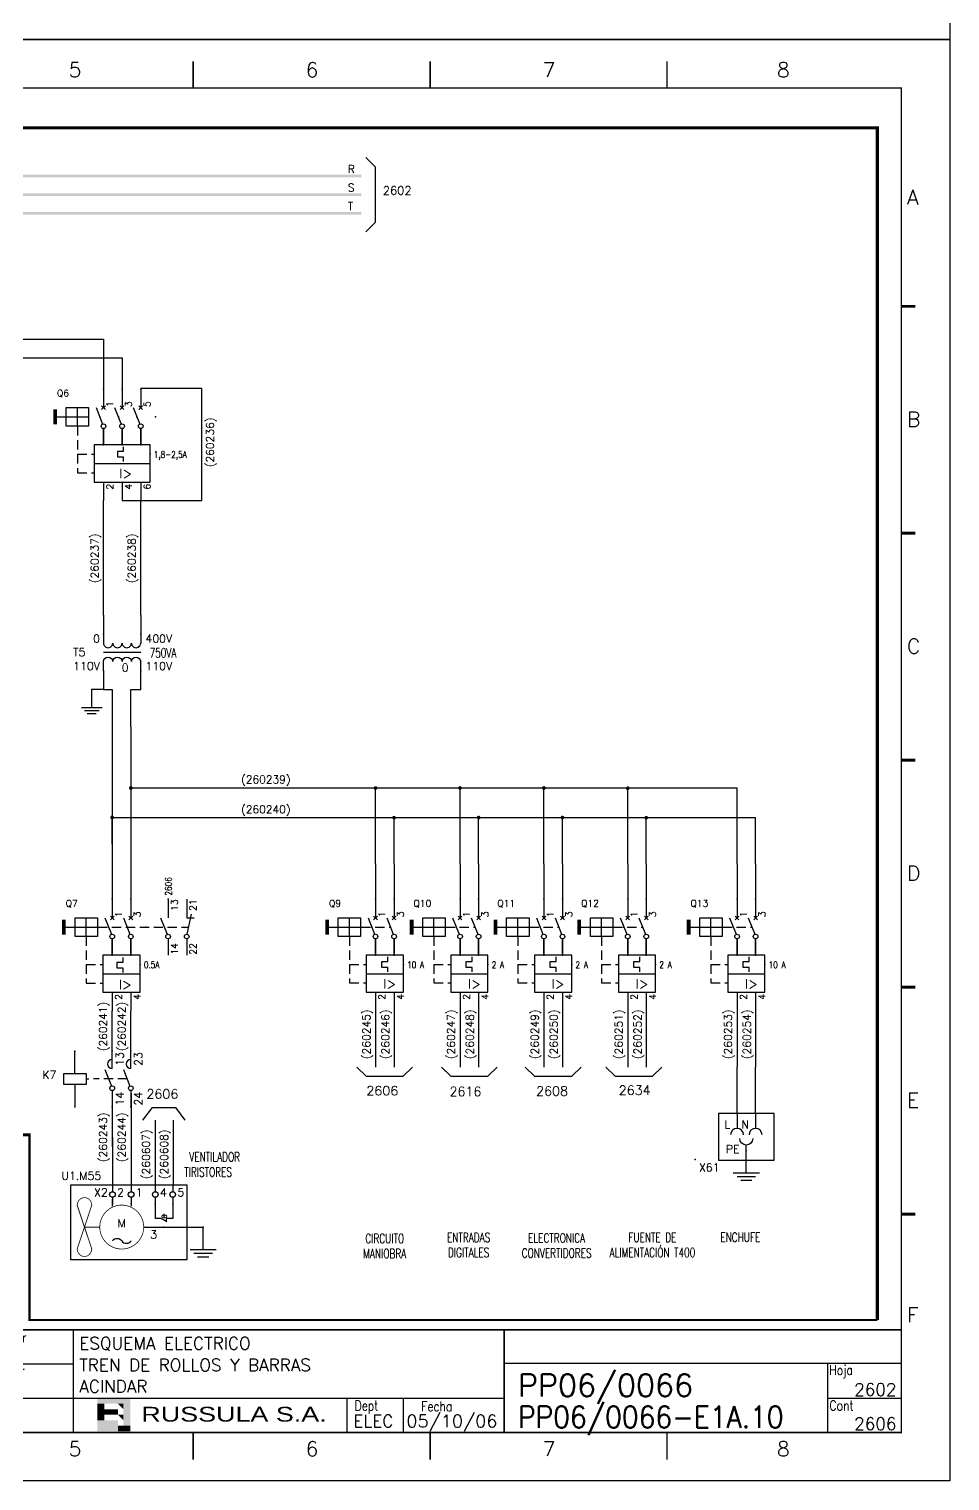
# Model space of a CAD drawing. Extents: x -25 to 1044, y -25744 to 292.
# Drawn here: x 226.6 to 416.3, y -302.2 to -3.1 of the extents above; entities that cross this region are included whole.
import ezdxf
from ezdxf.enums import TextEntityAlignment as Align

# ---------------------------------------------------------------- set-up
doc = ezdxf.new("R2010")
doc.units = 0
doc.header["$LTSCALE"] = 10
doc.header["$MEASUREMENT"] = 0
doc.linetypes.add('DASHDOT', pattern=[1, 0.5, -0.25, 0, -0.25])
doc.linetypes.add('HIDDEN', pattern=[0.375, 0.25, -0.125])
doc.layers.get('0').update_dxf_attribs({"linetype": 'CONTINUOUS'})
for name, color, linetype in [('$MKLNK', 7, 'HIDDEN'), ('1', 7, 'CONTINUOUS'), ('10', 5, 'CONTINUOUS'), ('102', 7, 'CONTINUOUS'), ('2', 7, 'CONTINUOUS'), ('25', 3, 'CONTINUOUS'), ('35', 2, 'CONTINUOUS'), ('4', 7, 'HIDDEN'), ('8', 1, 'CONTINUOUS'), ('9', 6, 'CONTINUOUS'), ('DIBUJO', 7, 'CONTINUOUS'), ('NODE', 7, 'CONTINUOUS')]:
    doc.layers.add(name, color=color, linetype=linetype)
doc.styles.add('ABBSTYLE', font='ROMANS.SHX', dxfattribs={"width": 0.8})
doc.styles.add('HELVETICA', font='HELV.SHX')
doc.styles.add('LABEL', font='SIMPLEX', dxfattribs={"width": 0.8, "height": 4})
doc.styles.add('ROMANS', font='romans')
doc.styles.get("Standard").update_dxf_attribs({"font": 'simplex'})

# ---------------------------------------------------------------- blocks, each defined once
blk = doc.blocks.new('NOD', base_point=(237.5, 170))
at = {"layer": 'NODE'}
blk.add_point((237.5, 170), dxfattribs=at)
blk = doc.blocks.new('CC')
at = {"layer": '$MKLNK'}
blk.add_line((142.44, 173.8), (133.44, 173.8), dxfattribs=at)
for p, q in [((138.44, 176.55), (138.44, 181.3)), ((143.44, 176.55), (143.44, 181.3)), ((138.44, 170.67), (138.44, 166.3)), ((143.44, 170.67), (143.44, 166.3))]:
    blk.add_line(p, q)
at = {"layer": '102'}
for p, q in [((136.44, 176.3), (138.21, 171.88)), ((141.44, 176.3), (143.21, 171.88))]:
    blk.add_line(p, q, dxfattribs=at)
for centre in [(138.44, 171.3), (143.44, 171.3)]:
    blk.add_circle(centre, 0.625, dxfattribs=at)
for centre in [(138.44, 177.8), (143.44, 177.8)]:
    blk.add_arc(centre, 1.25, 90, 270, dxfattribs=at)
at = {"layer": '2'}
for p in [(138.44, 181.3), (143.44, 181.3), (138.44, 166.3), (143.44, 166.3)]:
    blk.add_blockref('NOD', p, dxfattribs=at)
at = {"layer": '8', "flags": 8}
for tag, p in [('1A', (141.52, 177.3)), ('3A', (146.52, 177.3))]:
    blk.add_attdef(tag, p, '', height=2.15, rotation=90, dxfattribs=at)
for tag, p in [('2A', (141.52, 170.3)), ('4A', (146.52, 170.3))]:
    blk.add_attdef(tag, text='', height=2.15, rotation=90, dxfattribs=at).set_placement(p, align=Align.RIGHT)
at = {"layer": '9'}
blk.add_attdef('ID', text='', height=2.15, rotation=90, dxfattribs=at).set_placement((131.19, 173.8), align=Align.CENTER)
blk = doc.blocks.new('$$PLU21C')
for p, q in [((0, 2.5), (0, 0.75)), ((0, -0.75), (0, -2.5))]:
    blk.add_line(p, q)
at = {"layer": '2'}
blk.add_circle((0, 0), 0.75, dxfattribs=at)
for p in [(0, 2.5), (0, -2.5)]:
    blk.add_blockref('NOD', p, dxfattribs=at)
at = {"layer": '8'}
blk.add_attdef('*A', (1.25, -0.5), '', height=2.15, dxfattribs=at)
at = {"layer": '9'}
blk.add_attdef('ID', text='', height=2.15, dxfattribs=at).set_placement((-1.25, -0.5), align=Align.RIGHT)
blk = doc.blocks.new('KK')
for p, q in [((170.54, 197.03), (170.54, 201.39)), ((175.54, 197.03), (175.54, 201.39)), ((180.54, 197.03), (180.54, 201.41)), ((170.54, 187.03), (170.54, 182.03)), ((175.54, 187.03), (175.54, 182.03)), ((180.54, 187.03), (180.54, 182.03))]:
    blk.add_line(p, q)
for p in [(168.04, 194.53), (183.04, 194.53)]:
    blk.add_point(p)
at = {"layer": '102'}
for p, q in [((170.54, 212.03), (170.54, 207.03)), ((175.54, 212.03), (175.54, 207.03)), ((180.54, 212.03), (180.54, 207.03)), ((168.54, 207.03), (170.31, 202.61)), ((173.54, 207.03), (175.31, 202.61)), ((178.54, 207.03), (180.31, 202.61)), ((170.54, 201.4), (170.54, 197.03)), ((175.54, 201.4), (175.54, 197.03)), ((180.54, 201.4), (180.54, 197.03)), ((183.04, 197.03), (168.04, 197.03)), ((168.04, 197.03), (168.04, 192.03)), ((174.36, 195.31), (175.96, 195.31)), ((174.36, 193.71), (174.36, 195.31)), ((175.96, 195.31), (175.96, 196.53)), ((183.04, 192.03), (183.04, 197.03)), ((168.04, 192.03), (183.04, 192.03)), ((168.04, 192.03), (168.04, 187.03)), ((175.96, 193.71), (174.36, 193.71)), ((175.96, 192.53), (175.96, 193.71)), ((183.04, 187.03), (183.04, 192.03)), ((168.04, 187.03), (183.04, 187.03))]:
    blk.add_line(p, q, dxfattribs=at)
for centre in [(170.54, 202.03), (175.54, 202.03), (180.54, 202.03)]:
    blk.add_circle(centre, 0.625, dxfattribs=at)
for p in [(169.54, 204.53), (174.54, 204.53), (179.54, 204.53), (184.54, 204.53)]:
    blk.add_point(p, dxfattribs=at)
at = {"layer": '2', "linetype": 'HIDDEN'}
for p, q in [((163.54, 202.03), (163.54, 189.53)), ((163.54, 194.53), (168.04, 194.53)), ((163.54, 189.53), (168.04, 189.53))]:
    blk.add_line(p, q, dxfattribs=at)
at = {"layer": '2'}
blk.add_trace([(158.04, 206.53), (157.04, 206.53), (158.04, 202.53), (157.04, 202.53)], dxfattribs=at)
at = {"layer": 'DIBUJO'}
for p, q in [((160.54, 202.03), (160.54, 207.03)), ((160.54, 207.03), (166.54, 207.03)), ((163.54, 202.03), (163.54, 207.03)), ((166.54, 207.03), (166.54, 202.03)), ((171.04, 207.53), (170.04, 206.53)), ((170.04, 207.53), (171.04, 206.53)), ((175.04, 207.53), (176.04, 206.53)), ((176.04, 207.53), (175.04, 206.53)), ((180.04, 207.53), (181.04, 206.53)), ((181.04, 207.53), (180.04, 206.53)), ((158.04, 204.53), (166.54, 204.53)), ((166.54, 202.03), (160.54, 202.03))]:
    blk.add_line(p, q, dxfattribs=at)
at = {"layer": '2'}
for p in [(170.54, 212.03), (175.54, 212.03), (180.54, 212.03), (170.54, 197.03), (175.54, 197.03), (180.54, 197.03)]:
    blk.add_blockref('NOD', p, dxfattribs=at)
at = {"layer": '102'}
blk.add_text('I>', height=2.52, dxfattribs=at).set_placement((176.51, 188.04), align=Align.CENTER)
at = {"layer": 'DIBUJO', "color": 1, "style": 'ROMANS'}
for s, p in [('1', (173.15, 207.2)), ('3', (178.15, 207.2)), ('5', (183.15, 207.2)), ('2', (173.15, 185.01)), ('4', (178.15, 185.01)), ('6', (183.15, 185.01))]:
    blk.add_text(s, height=1.8, rotation=90, dxfattribs=at).set_placement(p)
at = {"layer": 'DIBUJO', "color": 6, "style": 'ROMANS'}
blk.add_attdef('REFERENCIA', (158.04, 210.03), '', height=1.8, dxfattribs=at)
at = {"layer": 'DIBUJO', "color": 6, "style": 'ROMANS', "width": 0.8}
blk.add_attdef('REGULACION', (184.04, 193.53), '', height=1.8, dxfattribs=at)
blk = doc.blocks.new('$071501S')
at = {"layer": '2'}
for p, q in [((0, -6), (0, 0)), ((-3, -6), (3, -6)), ((-3, -9), (-3, -6)), ((3, -6), (3, -9)), ((3, -9), (-3, -9)), ((0, -9), (0, -15))]:
    blk.add_line(p, q, dxfattribs=at)
at = {"layer": '2', "rotation": 90}
for p in [(0, 0), (0, -15)]:
    blk.add_blockref('NOD', p, dxfattribs=at)
at = {"layer": '8'}
for tag, p in [('1A', (1, -3.325)), ('2A', (1, -13.325))]:
    blk.add_attdef(tag, p, '', height=2.15, dxfattribs=at)
at = {"layer": '9'}
blk.add_attdef('ID', text='', height=2.15, dxfattribs=at).set_placement((-5, -7.5), align=Align.RIGHT)
blk = doc.blocks.new('T1')
for p, q in [((156.28, 167.9), (156.28, 172.26)), ((161.28, 167.9), (161.28, 172.26)), ((156.28, 157.9), (156.28, 152.9)), ((161.28, 157.9), (161.28, 152.9))]:
    blk.add_line(p, q)
for p in [(153.78, 165.4), (163.78, 165.4)]:
    blk.add_point(p)
at = {"layer": '102'}
for p, q in [((156.28, 182.9), (156.28, 177.9)), ((161.28, 182.9), (161.28, 177.9)), ((154.28, 177.9), (156.04, 173.48)), ((159.28, 177.9), (161.04, 173.48)), ((156.28, 172.28), (156.28, 167.9)), ((161.28, 172.28), (161.28, 167.9)), ((163.78, 167.9), (153.78, 167.9)), ((153.78, 167.9), (153.78, 162.9)), ((163.78, 162.9), (163.78, 167.9)), ((157.96, 166.18), (159.56, 166.18)), ((157.96, 164.58), (157.96, 166.18)), ((159.56, 164.58), (157.96, 164.58)), ((159.56, 166.18), (159.56, 167.4)), ((159.56, 163.4), (159.56, 164.58)), ((153.78, 162.9), (163.78, 162.9)), ((153.78, 162.9), (153.78, 157.9)), ((163.78, 157.9), (163.78, 162.9)), ((153.78, 157.9), (163.78, 157.9))]:
    blk.add_line(p, q, dxfattribs=at)
for centre in [(156.28, 172.9), (161.28, 172.9)]:
    blk.add_circle(centre, 0.625, dxfattribs=at)
for p in [(155.28, 175.4), (160.28, 175.4)]:
    blk.add_point(p, dxfattribs=at)
at = {"layer": '2', "linetype": 'HIDDEN'}
for p, q in [((149.28, 172.9), (149.28, 160.4)), ((152.41, 175.4), (160.28, 175.4)), ((149.28, 165.4), (153.78, 165.4)), ((149.28, 160.4), (153.78, 160.4))]:
    blk.add_line(p, q, dxfattribs=at)
at = {"layer": '2'}
blk.add_trace([(143.78, 177.4), (142.78, 177.4), (143.78, 173.4), (142.78, 173.4)], dxfattribs=at)
at = {"layer": 'DIBUJO'}
for p, q in [((146.28, 172.9), (146.28, 177.9)), ((146.28, 177.9), (152.28, 177.9)), ((149.28, 172.9), (149.28, 177.9)), ((152.28, 177.9), (152.28, 172.9)), ((156.78, 178.4), (155.78, 177.4)), ((155.78, 178.4), (156.78, 177.4)), ((160.78, 178.4), (161.78, 177.4)), ((161.78, 178.4), (160.78, 177.4)), ((143.78, 175.4), (152.28, 175.4)), ((152.28, 172.9), (146.28, 172.9))]:
    blk.add_line(p, q, dxfattribs=at)
at = {"layer": '2'}
for p in [(156.28, 182.9), (161.28, 182.9), (156.28, 167.9), (161.28, 167.9)]:
    blk.add_blockref('NOD', p, dxfattribs=at)
at = {"layer": '102'}
blk.add_text('I>', height=2.52, dxfattribs=at).set_placement((160.11, 158.91), align=Align.CENTER)
at = {"layer": 'DIBUJO', "color": 1, "style": 'ROMANS'}
for s, p in [('1', (158.88, 178.08)), ('3', (163.88, 178.08)), ('2', (158.88, 155.89)), ('4', (163.88, 155.89))]:
    blk.add_text(s, height=1.8, rotation=90, dxfattribs=at).set_placement(p)
at = {"layer": 'DIBUJO', "color": 6, "style": 'ROMANS'}
blk.add_attdef('REFERENCIA', (143.78, 180.9), '', height=1.8, dxfattribs=at)
at = {"layer": 'DIBUJO', "color": 6, "style": 'ROMANS', "width": 0.8}
blk.add_attdef('REGULACION', (164.78, 164.4), '', height=1.8, dxfattribs=at)
blk = doc.blocks.new('$PP313')
at = {"layer": '2'}
blk.add_blockref('NOD', (0, 0), dxfattribs=at)
at = {"layer": '8'}
blk.add_attdef('1A', (1, -3.325), '', height=2.15, dxfattribs=at)
at = {"layer": '9'}
blk.add_attdef('ID', (1, 1), '', height=2.15, dxfattribs=at)
blk = doc.blocks.new('$$PLU21')
blk.add_line((0, -2.5), (0, 2.5))
at = {"layer": '2'}
for p in [(0, 2.5), (0, -2.5)]:
    blk.add_blockref('NOD', p, dxfattribs=at)
at = {"layer": '8'}
blk.add_attdef('*A', (1.25, -0.5), '', height=2.15, dxfattribs=at)
at = {"layer": '9'}
blk.add_attdef('ID', text='', height=2.15, dxfattribs=at).set_placement((-1.25, -0.5), align=Align.RIGHT)
blk = doc.blocks.new('$021501')
at = {"layer": '2'}
for p, q in [((0, -6), (0, 0)), ((-3.5, -6), (3.5, -6)), ((-2.5, -7), (2.5, -7)), ((-1.5, -8), (1.5, -8))]:
    blk.add_line(p, q, dxfattribs=at)
blk.add_blockref('NOD', (0, 0), dxfattribs=at)
blk = doc.blocks.new('$030301')
at = {"layer": '2'}
blk.add_line((0, 0), (4, 0), dxfattribs=at)
blk.add_arc((5.75, 0), 1.75, 90, 270, dxfattribs=at)
at = {"layer": '9'}
blk.add_blockref('NOD', (0, 0), dxfattribs=at)
at = {"layer": '8'}
blk.add_attdef('1A', text='', height=2.15, dxfattribs=at).set_placement((3, -3.325), align=Align.RIGHT)
at = {"layer": '9'}
blk.add_attdef('ID', text='', height=2.15, dxfattribs=at).set_placement((5, 2.5), align=Align.CENTER)
blk = doc.blocks.new('$060303')
at = {"layer": '2'}
for p, q in [((0, 0), (2.5, 0)), ((0, -10), (2.5, -10))]:
    blk.add_line(p, q, dxfattribs=at)
for centre in [(2.5, -1.25), (2.5, -3.75), (2.5, -6.25), (2.5, -8.75)]:
    blk.add_arc(centre, 1.25, 270, 90, dxfattribs=at)
for p in [(0, 0), (0, -10)]:
    blk.add_blockref('NOD', p, dxfattribs=at)
at = {"layer": '8'}
for tag, p in [('1A', (1.5, -3.325)), ('2A', (1.5, -13.325))]:
    blk.add_attdef(tag, text='', height=2.15, dxfattribs=at).set_placement(p, align=Align.RIGHT)
at = {"layer": '9'}
blk.add_attdef('ID', text='', height=2.15, dxfattribs=at).set_placement((0, 1.175), align=Align.CENTER)
blk = doc.blocks.new('newcajec')
at = {"layer": '1'}
for p, q in [((179.4, 20.85), (0.13, 20.85)), ((7, 20.85), (7, 0)), ((71, 20.85), (71, 0)), ((84, 20.85), (84, 0.09)), ((99, 20.85), (99, 0)), ((215.2, 20.8), (215.2, 0)), ((184.64, 20.18), (184.81, 20.01)), ((184.81, 20.01), (185.18, 20.25)), ((10.6, 16.64), (0, 16.64)), ((10.6, 16.64), (99, 16.64)), ((10.6, 12.48), (0, 12.48)), ((10.6, 12.48), (99, 12.48)), ((179.4, 13.87), (215.2, 13.87)), ((368, 14.06), (368, 0)), ((10.6, 8.32), (0, 8.32)), ((10.6, 8.32), (99, 8.32)), ((179.4, 6.93), (267.63, 6.93)), ((267.63, 6.93), (302.5, 6.93)), ((270.63, 6.91), (270.63, 0)), ((282.07, 6.93), (282.07, 0)), ((368, 6.93), (383, 6.93)), ((10.6, 4.16), (0, 4.16)), ((10.6, 4.16), (99, 4.16))]:
    blk.add_line(p, q, dxfattribs=at)
for points in [[(47.5, 272.5, 0.3, 0.3, 0), (47.5, 277.91, 0.3, 0.3, 0)], [(95.5, 272.5, 0.3, 0.3, 0), (95.5, 277.91, 0.3, 0.3, 0)], [(143.5, 272.5, 0.3, 0.3, 0), (143.5, 277.91, 0.3, 0.3, 0)], [(191.5, 272.5, 0.3, 0.3, 0), (191.5, 277.91, 0.3, 0.3, 0)], [(239.5, 272.5, 0.3, 0.3, 0), (239.5, 277.91, 0.3, 0.3, 0)], [(287.5, 272.5, 0.3, 0.3, 0), (287.5, 277.91, 0.3, 0.3, 0)], [(335.5, 272.5, 0.3, 0.3, 0), (335.5, 277.91, 0.3, 0.3, 0)], [(-2.99, 228.23, 0.6, 0.6, 0), (-0.18, 228.23, 0.6, 0.6, 0)], [(383.01, 228.23, 0.6, 0.6, 0), (385.82, 228.23, 0.6, 0.6, 0)], [(-2.99, 182.23, 0.6, 0.6, 0), (-0.18, 182.23, 0.6, 0.6, 0)], [(383.01, 182.23, 0.6, 0.6, 0), (385.82, 182.23, 0.6, 0.6, 0)], [(-2.99, 136.23, 0.6, 0.6, 0), (-0.18, 136.23, 0.6, 0.6, 0)], [(383.01, 136.23, 0.6, 0.6, 0), (385.82, 136.23, 0.6, 0.6, 0)], [(-2.99, 90.23, 0.6, 0.6, 0), (-0.18, 90.23, 0.6, 0.6, 0)], [(383.01, 90.23, 0.6, 0.6, 0), (385.82, 90.23, 0.6, 0.6, 0)], [(-2.99, 44.23, 0.6, 0.6, 0), (-0.18, 44.23, 0.6, 0.6, 0)], [(383.01, 44.23, 0.6, 0.6, 0), (385.82, 44.23, 0.6, 0.6, 0)], [(383, 20.8, 0.3, 0.3, 0), (179.4, 20.8, 0.3, 0.3, 0), (179.4, 0, 0.3, 0.3, 0)], [(302.5, 20.8, 0.3, 0.3, 0), (302.5, 0, 0.3, 0.3, 0)], [(302.5, 14, 0.3, 0.3, 0), (383, 14, 0.3, 0.3, 0)], [(47.5, -5.5, 0.3, 0.3, 0), (47.5, -0.09, 0.3, 0.3, 0)], [(95.5, -5.5, 0.3, 0.3, 0), (95.5, -0.09, 0.3, 0.3, 0)], [(143.5, -5.5, 0.3, 0.3, 0), (143.5, -0.09, 0.3, 0.3, 0)], [(191.5, -5.5, 0.3, 0.3, 0), (191.5, -0.09, 0.3, 0.3, 0)], [(239.5, -5.5, 0.3, 0.3, 0), (239.5, -0.09, 0.3, 0.3, 0)], [(287.5, -5.5, 0.3, 0.3, 0), (287.5, -0.09, 0.3, 0.3, 0)], [(335.5, -5.5, 0.3, 0.3, 0), (335.5, -0.09, 0.3, 0.3, 0)]]:
    blk.add_lwpolyline(points, format="xyseb", dxfattribs=at)
at = {"layer": '1', "const_width": 0.3}
blk.add_lwpolyline([(0, 0), (0, 272.5), (383, 272.5), (383, 0)], close=True, dxfattribs=at)
at = {"layer": '2', "color": 14}
for p, q in [((221.42, 4.69), (221.42, 5.81)), ((221.42, 2.47), (221.42, 3.58))]:
    blk.add_line(p, q, dxfattribs=at)
for points in [[(220.05, 5.81), (220.05, 6.92), (226.74, 5.81), (226.74, 6.92)], [(221.42, 2.47), (220.05, 2.47), (221.42, 5.81), (220.05, 5.81)], [(221.42, 4.69), (224.25, 4.69), (221.42, 3.58), (224.25, 3.58)], [(224.25, 5.81), (225.37, 5.81), (225.37, 4.69)], [(224.25, 3.58), (225.37, 3.58), (225.37, 2.47)], [(225.37, 5.81), (226.74, 5.81), (225.37, 1.35), (226.74, 1.35)], [(224.25, 0.24), (224.25, 2.47), (220.05, 0.24), (220.05, 2.47)], [(226.74, 1.35), (226.74, 0.24), (224.25, 1.35), (224.25, 0.24)]]:
    blk.add_solid(points, dxfattribs=at)
at = {"layer": '1', "style": 'ROMANS'}
for s, p in [('1', (22.29, 274.68)), ('2', (70.29, 274.68)), ('3', (118.29, 274.68)), ('4', (166.29, 274.68)), ('5', (214.29, 274.68)), ('6', (262.29, 274.68)), ('7', (310.29, 274.68)), ('8', (357.79, 274.68)), ('A', (-4.37, 248.84)), ('A', (384.13, 248.84)), ('B', (-4.37, 203.84)), ('B', (384.13, 203.84)), ('C', (-4.37, 157.84)), ('C', (384.13, 157.84)), ('D', (-4.37, 111.84)), ('D', (384.13, 111.84)), ('E', (-4.37, 65.84)), ('E', (384.13, 65.84)), ('F', (-4.37, 22.34)), ('F', (384.13, 22.34)), ('1', (22.29, -4.82)), ('2', (70.29, -4.82)), ('3', (118.29, -4.82)), ('4', (166.29, -4.82)), ('5', (214.29, -4.82)), ('6', (262.29, -4.82)), ('7', (310.29, -4.82)), ('8', (357.79, -4.82))]:
    blk.add_text(s, height=3, dxfattribs=at).set_placement(p)
at = {"layer": '1', "style": 'LABEL', "width": 0.8}
for s, p in [('Diseno comprobado por', (179.73, 18.27)), ('Dibujo comprobado por', (179.81, 11.47)), ('Hoja', (368.38, 11.66)), ('Dibujado por', (179.83, 4.64)), ('Fecha', (285.71, 4.3)), ('Cont', (368.43, 4.46)), ('No', (2.23, 1.05)), ('Revision', (8, 1.05))]:
    blk.add_text(s, height=2, dxfattribs=at).set_placement(p)
for s, p in [('Dept', (274.61, 4.44)), ('Elaborado', (77.5, 1.05)), ('Fecha', (91.5, 1.05))]:
    blk.add_text(s, height=2, dxfattribs=at).set_placement(p, align=Align.CENTER)
at = {"layer": '10', "style": 'ROMANS'}
for tag, p in [('REV41', (3.5, 18.74)), ('REV43', (77.7, 18.74)), ('REV31', (3.5, 14.58)), ('REV33', (77.7, 14.58)), ('REV21', (3.5, 10.42)), ('REV23', (77.7, 10.42)), ('REV11', (3.5, 6.27)), ('REV13', (77.7, 6.27))]:
    blk.add_attdef(tag, text='', height=2.5, dxfattribs=at).set_placement(p, align=Align.MIDDLE)
for tag, p, height in [('REV42', (8, 17.49), 2.5), ('SHEETNAME1', (100.5, 15.83), 2.5), ('DOCUMENTTYPE', (216.43, 16.8), 2.5), ('NOTA', (305.32, 15.8), 3), ('REV32', (8, 13.33), 2.5), ('DESIGNCHECK', (180.74, 14.83), 2.5), ('OBJECT', (216.43, 12.4), 2.5), ('SHEETNAME2', (100.5, 11.67), 2.5), ('ORDER', (305.32, 7.3), 4.5), ('REV22', (8, 9.17), 2.5), ('SHEETNAME3', (100.5, 7.51), 2.5), ('DRAWINGCHECK', (180.53, 7.71), 2.5), ('CUSTOMER', (216.43, 8.08), 2.5), ('REV12', (8, 5.01), 2.5), ('SHEETNAME4', (100.5, 3.35), 2.5), ('USER', (180.63, 0.71), 2.5), ('DEPARTMENT', (271.93, 1.05), 2.5), ('DOCUMENT_ID', (305.32, 0.93), 4.4)]:
    blk.add_attdef(tag, p, '', height=height, dxfattribs=at)
for tag, width, p, p2 in [('REV44', 1.221199, (84.53, 17.49), (98.48, 17.49)), ('REV34', 1.221199, (84.53, 13.33), (98.48, 13.33)), ('REV24', 1.221199, (84.53, 9.17), (98.48, 9.17)), ('REV14', 1.221199, (84.53, 5.01), (98.48, 5.01)), ('CREATED2', 7.039915, (282.71, 1.05), (301.14, 1.05))]:
    blk.add_attdef(tag, text='', height=2.5, dxfattribs=dict(at, width=width)).set_placement(p, p2, align=Align.FIT)
for tag, p in [('SHEET', (382, 7.43)), ('NEXTSHEET', (382, 0.5))]:
    blk.add_attdef(tag, text='', height=2.5, dxfattribs=at).set_placement(p, align=Align.RIGHT)
at = {"layer": 'DIBUJO', "color": 14, "style": 'HELVETICA', "width": 1.3}
blk.add_text('RUSSULA S.A.', height=3, dxfattribs=at).set_placement((229, 2.19))
blk = doc.blocks.new('T2')
for p, q in [((152.83, 172.88), (152.83, 177.24)), ((157.83, 172.88), (157.83, 177.24)), ((152.83, 162.88), (152.83, 157.88)), ((157.83, 162.88), (157.83, 157.88))]:
    blk.add_line(p, q)
for p in [(150.33, 170.38), (160.33, 170.38)]:
    blk.add_point(p)
at = {"layer": '102'}
for p, q in [((152.83, 187.88), (152.83, 182.88)), ((157.83, 187.88), (157.83, 182.88)), ((167.83, 187.88), (167.83, 182.88)), ((172.83, 187.88), (172.83, 182.88)), ((172.96, 178.49), (174.08, 183.88)), ((150.83, 182.88), (152.6, 178.46)), ((155.83, 182.88), (157.6, 178.46)), ((165.83, 182.88), (167.6, 178.46)), ((172.83, 182.88), (174.83, 182.88)), ((152.83, 177.25), (152.83, 172.88)), ((157.83, 177.25), (157.83, 172.88)), ((167.83, 177.25), (167.83, 172.88)), ((172.83, 177.25), (172.83, 172.88)), ((160.33, 172.88), (150.33, 172.88)), ((150.33, 172.88), (150.33, 167.88)), ((155.78, 170.99), (155.78, 172.21)), ((160.33, 167.88), (160.33, 172.88)), ((150.33, 167.88), (160.33, 167.88)), ((150.33, 167.88), (150.33, 162.88)), ((154.18, 170.99), (155.78, 170.99)), ((154.18, 169.39), (154.18, 170.99)), ((155.78, 169.39), (154.18, 169.39)), ((155.78, 168.21), (155.78, 169.39)), ((160.33, 162.88), (160.33, 167.88)), ((150.33, 162.88), (160.33, 162.88))]:
    blk.add_line(p, q, dxfattribs=at)
for centre in [(152.83, 177.88), (157.83, 177.88), (167.83, 177.88), (172.83, 177.88)]:
    blk.add_circle(centre, 0.625, dxfattribs=at)
for p in [(151.83, 180.38), (156.83, 180.38), (161.83, 180.38), (161.83, 180.38), (166.83, 180.38)]:
    blk.add_point(p, dxfattribs=at)
at = {"layer": '2', "linetype": 'HIDDEN'}
for p, q in [((148.96, 180.38), (173.29, 180.38)), ((145.83, 177.88), (145.83, 165.38)), ((145.83, 170.38), (150.33, 170.38)), ((145.83, 165.38), (150.33, 165.38))]:
    blk.add_line(p, q, dxfattribs=at)
at = {"layer": '2'}
blk.add_trace([(140.33, 182.38), (139.33, 182.38), (140.33, 178.38), (139.33, 178.38)], dxfattribs=at)
at = {"layer": 'DIBUJO'}
for p, q in [((140.33, 180.38), (148.83, 180.38)), ((142.83, 177.88), (142.83, 182.88)), ((142.83, 182.88), (148.83, 182.88)), ((145.83, 177.88), (145.83, 182.88)), ((148.83, 182.88), (148.83, 177.88)), ((153.33, 183.38), (152.33, 182.38)), ((152.33, 183.38), (153.33, 182.38)), ((157.33, 183.38), (158.33, 182.38)), ((158.33, 183.38), (157.33, 182.38)), ((148.83, 177.88), (142.83, 177.88))]:
    blk.add_line(p, q, dxfattribs=at)
at = {"layer": '2'}
for p in [(152.83, 187.88), (157.83, 187.88), (167.83, 187.88), (152.83, 172.88), (157.83, 172.88)]:
    blk.add_blockref('NOD', p, dxfattribs=at)
at = {"layer": '102'}
blk.add_text('I>', height=2.52, dxfattribs=at).set_placement((156.33, 163.72), align=Align.CENTER)
at = {"layer": 'DIBUJO', "color": 1, "style": 'ROMANS'}
for s, p in [('13', (170.43, 184.76)), ('1', (155.43, 183.05)), ('3', (160.43, 183.05)), ('21', (175.43, 184.76)), ('14', (170.43, 173)), ('22', (175.43, 173)), ('2', (155.43, 160.86)), ('4', (160.43, 160.86))]:
    blk.add_text(s, height=1.8, rotation=90, dxfattribs=at).set_placement(p)
at = {"layer": 'DIBUJO', "color": 6, "style": 'ROMANS', "width": 0.8}
for p in [(168.83, 188.88), (173.83, 188.88)]:
    blk.add_attdef('PAGCAUXABIERTO1', p, '', height=1.8, rotation=90, dxfattribs=at)
at = {"layer": 'DIBUJO', "color": 6, "style": 'ROMANS'}
blk.add_attdef('REFERENCIA', (140.33, 185.88), '', height=1.8, dxfattribs=at)
at = {"layer": 'DIBUJO', "color": 6, "style": 'ROMANS', "width": 0.8}
blk.add_attdef('REGULACION', (161.33, 169.38), '', height=1.8, dxfattribs=at)

msp = doc.modelspace()

# ---------------------------------------------------------------- linework, layer by layer
for p, q in [((243.77, -213.67), (243.77, -205.41)), ((247.6, -213.67), (247.6, -205.41)), ((243.77, -222.44), (243.77, -229.14)), ((247.65, -222.44), (247.65, -229.14)), ((251.97, -225.32), (250.03, -227.93)), ((251.97, -225.32), (256.78, -225.32)), ((256.81, -225.32), (258.75, -227.93)), ((380.12, -226.55), (368.62, -226.55)), ((368.62, -226.55), (368.62, -236.13)), ((380.12, -236.13), (380.12, -226.55)), ((243.77, -229.14), (243.81, -229.25)), ((247.65, -229.14), (247.65, -229.25)), ((368.62, -236.13), (380.12, -236.13))]:
    msp.add_line(p, q)
at = {"layer": '2', "color": 7}
for p, q in [((295.99, -29.59), (297.91, -31.5)), ((297.91, -31.5), (297.91, -43)), ((297.91, -43), (295.99, -44.92)), ((194.75, -67.03), (241.97, -67.03)), ((241.97, -67.03), (241.97, -77.28)), ((198.61, -70.87), (245.8, -70.87)), ((245.8, -70.87), (245.8, -77.28)), ((262.23, -77.19), (249.63, -77.19)), ((262.23, -100.28), (262.23, -77.19)), ((241.97, -123.87), (241.97, -100.28)), ((245.8, -100.28), (262.23, -100.28)), ((249.63, -123.87), (249.63, -100.28)), ((241.97, -123.87), (241.97, -127.7)), ((249.63, -123.87), (249.63, -127.7)), ((241.97, -131.53), (249.63, -131.53)), ((241.97, -135.37), (241.97, -139.2)), ((249.63, -139.2), (249.63, -135.37)), ((241.97, -139.2), (239.56, -139.2)), ((241.97, -139.2), (243.77, -139.2)), ((243.77, -139.2), (243.77, -146.86)), ((247.6, -146.86), (247.6, -139.2)), ((247.6, -139.2), (249.63, -139.2)), ((243.77, -146.86), (243.77, -165.57)), ((247.6, -146.86), (247.6, -165.38)), ((247.41, -159.48), (349.94, -159.48)), ((297.99, -175.09), (297.99, -159.48)), ((315.4, -175.09), (315.4, -159.48)), ((332.67, -175.09), (332.67, -159.48)), ((349.94, -175.09), (349.94, -159.48)), ((349.94, -159.48), (372.45, -159.48)), ((372.45, -175.09), (372.45, -159.48)), ((243.77, -171.06), (243.77, -165.18)), ((243.77, -165.38), (243.77, -171.06)), ((243.77, -165.57), (353.77, -165.57)), ((247.6, -165.38), (247.6, -171.06)), ((301.82, -175.09), (301.82, -165.57)), ((319.23, -175.09), (319.23, -165.57)), ((336.5, -175.09), (336.5, -165.57)), ((353.77, -175.09), (353.77, -165.57)), ((353.77, -165.57), (376.28, -165.57)), ((376.28, -175.09), (376.28, -165.57)), ((243.77, -171.06), (243.77, -182.41)), ((247.6, -171.06), (247.6, -182.41)), ((297.99, -175.09), (297.99, -182.41)), ((301.82, -175.09), (301.82, -182.41)), ((315.4, -175.09), (315.4, -182.41)), ((319.23, -175.09), (319.23, -182.41)), ((332.67, -175.09), (332.67, -182.41)), ((336.5, -175.09), (336.5, -182.41)), ((349.94, -175.09), (349.94, -182.41)), ((353.77, -175.09), (353.77, -182.41)), ((372.45, -175.09), (372.45, -182.41)), ((376.28, -175.09), (376.28, -182.41)), ((297.99, -205.41), (297.99, -216.97)), ((301.82, -205.41), (301.82, -216.97)), ((315.4, -205.41), (315.4, -216.97)), ((319.23, -205.41), (319.23, -216.97)), ((332.67, -205.41), (332.67, -216.97)), ((336.5, -205.41), (336.5, -216.97)), ((349.94, -205.41), (349.94, -216.97)), ((353.77, -205.41), (353.77, -216.97)), ((372.45, -205.41), (372.45, -216.97)), ((376.28, -205.41), (376.28, -216.97)), ((294.12, -216.97), (296.04, -218.88)), ((303.7, -218.88), (305.62, -216.97)), ((311.57, -216.97), (313.48, -218.88)), ((321.15, -218.88), (323.07, -216.97)), ((328.83, -216.97), (330.75, -218.88)), ((338.42, -218.88), (340.33, -216.97)), ((345.46, -216.97), (347.38, -218.88)), ((355.04, -218.88), (356.96, -216.97)), ((372.45, -226.55), (372.45, -216.97)), ((376.28, -226.55), (376.28, -216.97)), ((296.04, -218.88), (303.7, -218.88)), ((313.48, -218.88), (321.15, -218.88)), ((330.75, -218.88), (338.42, -218.88)), ((347.38, -218.88), (355.04, -218.88)), ((243.81, -233.33), (243.81, -229.25)), ((247.65, -229.25), (247.66, -232.58)), ((252.63, -227.93), (252.63, -241.31)), ((256.35, -227.93), (256.35, -241.31)), ((243.81, -231.52), (243.81, -241.31)), ((247.66, -232.58), (247.66, -241.31)), ((259.17, -241.31), (235.18, -241.31)), ((235.18, -241.31), (235.18, -256.64)), ((259.17, -256.64), (259.17, -241.31)), ((247.66, -245.14), (247.66, -245.64)), ((251.47, -249.94), (259.17, -249.94)), ((259.17, -249.94), (262.51, -249.94)), ((235.18, -256.64), (259.17, -256.64))]:
    msp.add_line(p, q, dxfattribs=at)
at = {"layer": '2'}
for p, q in [((238.4, -219.42), (238.97, -219.42)), ((243.81, -245.65), (243.81, -244.19))]:
    msp.add_line(p, q, dxfattribs=at)
at = {"layer": '2', "color": 3, "linetype": 'DASHDOT'}
msp.add_lwpolyline([(401.36, -269.09, 0.46, 0.46, 0), (226.73, -269.09, 0.46, 0.46, 0), (226.73, -230.92, 0.644, 0.644, 0), (30.83, -230.92, 0.644, 0.644, 0), (30.83, -23.48, 0.644, 0.644, 0)], format="xyseb", dxfattribs=at)
at = {"layer": '2', "color": 3, "linetype": 'DASHDOT', "const_width": 0.644}
msp.add_lwpolyline([(30.83, -23.48), (401.36, -23.48), (401.36, -269.09)], dxfattribs=at)
at = {"layer": '2', "color": 7}
for points in [[(247.41, -159.48, 0.383, 0.383, 1), (247.79, -159.48, 0.383, 0.383, 1)], [(243.57, -165.57, 0.383, 0.383, 1), (243.96, -165.57, 0.383, 0.383, 1)]]:
    msp.add_lwpolyline(points, format="xyseb", close=True, dxfattribs=at)
at = {"layer": '2', "color": 7, "const_width": 0.383}
for points in [[(297.81, -159.49, 1), (298.19, -159.49, 1)], [(315.21, -159.48, 1), (315.59, -159.48, 1)], [(332.48, -159.48, 1), (332.86, -159.48, 1)], [(349.75, -159.53, 1), (350.13, -159.53, 1)], [(301.62, -165.61, 1), (302.01, -165.61, 1)], [(319.04, -165.57, 1), (319.42, -165.57, 1)], [(336.31, -165.57, 1), (336.69, -165.57, 1)], [(353.56, -165.61, 1), (353.94, -165.61, 1)]]:
    msp.add_lwpolyline(points, format="xyb", close=True, dxfattribs=at)
at = {"layer": '2'}
for points in [[(236.52, -245.34, 0.184, 0.184, 0), (239.59, -254.54, 0.184, 0.184, 0)], [(239.59, -245.34, 0.184, 0.184, 0), (236.52, -254.54, 0.184, 0.184, 0)], [(236.6, -245.34, 0.153, 0.153, -0.414214), (238.06, -243.88, 0.153, 0.153, -0.414214), (239.51, -245.34, 0.153, 0.153, 0)], [(236.6, -254.54, 0.153, 0.153, 0.414214), (238.06, -255.99, 0.153, 0.153, 0.414214), (239.51, -254.54, 0.153, 0.153, 0)]]:
    msp.add_lwpolyline(points, format="xyseb", dxfattribs=at)
msp.add_lwpolyline([(241.2, -249.94, 0.153, 0.153, 1), (250.25, -249.94, 0.153, 0.153, 1)], format="xyseb", close=True, dxfattribs=at)
at = {"layer": '2', "linetype": 'HIDDEN'}
msp.add_lwpolyline([(238.06, -249.94, 0.184, 0.184, 0), (241.12, -249.94, 0.184, 0.184, 0)], format="xyseb", dxfattribs=at)
at = {"layer": '2'}
for centre, start, end in [((244.76, -253.53), 36.8699, 143.1301), ((246.68, -252.09), 216.8699, 323.1301)]:
    msp.add_arc(centre, 1.2, start, end, dxfattribs=at)
for points in [[(62.21, -33.15), (62.21, -33.69), (295.09, -33.15), (295.09, -33.69)], [(66.05, -36.99), (66.05, -37.52), (295.08, -36.99), (295.08, -37.52)], [(69.9, -40.82), (69.9, -41.36), (295.1, -40.82), (295.1, -41.36)]]:
    msp.add_trace(points, dxfattribs=at)
at = {"layer": '25'}
msp.add_line((254.43, -247.22), (254.43, -247.97), dxfattribs=at)
at = {"layer": '35', "color": 7}
for p, q in [((252.63, -245.14), (252.63, -248.18)), ((256.23, -245.14), (256.23, -248.18)), ((253.86, -248.18), (252.63, -248.18)), ((255.03, -248.84), (253.86, -248.18)), ((256.23, -248.18), (254.89, -248.18)), ((254.89, -248.18), (254.89, -248.86))]:
    msp.add_line(p, q, dxfattribs=at)
at = {"layer": 'DIBUJO'}
for points in [[(-3.69, 291.75), (416.31, 291.75), (416.31, -5.25), (-3.69, -5.25), (-3.69, 291.75)], [(-3.69, -5.25), (416.31, -5.25), (416.31, -302.25), (-3.69, -302.25), (-3.69, -5.25)]]:
    msp.add_lwpolyline(points, dxfattribs=at)

# ---------------------------------------------------------------- block references
ref = msp.add_blockref('T2', (126.6, -326.45), dxfattribs=dict(xscale=0.7666715241467432, yscale=0.7666715241467432, zscale=0.7666715241467432))
ref.add_attrib('REFERENCIA', 'Q7', (234.18, -183.94), dxfattribs={"layer": 'DIBUJO', "color": 6, "height": 1.38, "style": 'ROMANS'})
ref.add_attrib('REGULACION', '0.5A', (250.28, -196.59), dxfattribs={"layer": 'DIBUJO', "color": 6, "height": 1.38, "style": 'ROMANS', "width": 0.8})
ref.add_attrib('PAGCAUXABIERTO1', '2606', (256.03, -181.64), dxfattribs={"layer": 'DIBUJO', "color": 6, "height": 1.38, "rotation": 90, "style": 'ROMANS', "width": 0.8})
at = {"xscale": 0.7666715241467432, "yscale": 0.7666715241467432, "zscale": 0.7666715241467432}
for name, p, values in [('T1', (178.18, -322.63), {'REFERENCIA': 'Q9', 'REGULACION': '10 A'}), ('T1', (195.59, -322.63), {'REFERENCIA': 'Q10', 'REGULACION': '2 A'}), ('T1', (212.86, -322.63), {'REFERENCIA': 'Q11', 'REGULACION': '2 A'}), ('T1', (230.12, -322.63), {'REFERENCIA': 'Q12', 'REGULACION': '2 A'}), ('T1', (252.64, -322.63), {'REFERENCIA': 'Q13', 'REGULACION': '10 A'}), ('CC', (137.63, -352.66), {'1A': '13', '2A': '14', '3A': '23', '4A': '24'})]:
    msp.add_blockref(name, p, dxfattribs=at).add_auto_attribs(values)
ref = msp.add_blockref('$030301', (372.45, -226.55), dxfattribs=dict(xscale=0.7666715241467432, yscale=0.7666715241467432, zscale=0.7666715241467432, rotation=270))
ref.add_attrib('1A', 'L', dxfattribs={"layer": '8', "height": 1.65}).set_placement((371.07, -229.64), align=Align.RIGHT)
ref = msp.add_blockref('$030301', (376.28, -226.55), dxfattribs=dict(xscale=0.7666715241467432, yscale=0.7666715241467432, zscale=0.7666715241467432, rotation=270))
ref.add_attrib('1A', 'N', dxfattribs={"layer": '8', "height": 1.65}).set_placement((374.9, -229.64), align=Align.RIGHT)
ref = msp.add_blockref('$030301', (374.37, -236.13), dxfattribs=dict(xscale=-0.7666715241467432, yscale=0.7666715241467432, zscale=0.7666715241467432, rotation=270))
ref.add_attrib('1A', 'PE', dxfattribs={"layer": '8', "height": 1.648}).set_placement((372.98, -234.69), align=Align.RIGHT)
at = {"xscale": -0.7666715241467432, "yscale": 0.7666715241467432, "zscale": 0.7666715241467432, "rotation": 270}
msp.add_blockref('$030301', (374.37, -236.13), dxfattribs=at)
ref = msp.add_blockref('$PP313', (363.86, -236.05), dxfattribs=dict(xscale=-0.7666715241467432, yscale=0.7666715241467432, zscale=0.7666715241467432, rotation=180))
ref.add_attrib('ID', 'X61', (364.62, -238.47), dxfattribs={"layer": '9', "height": 1.648, "style": 'ROMANS'})
at = {"xscale": -0.7666715241467432, "yscale": 0.7666715241467432, "zscale": 0.7666715241467432}
msp.add_blockref('$021501', (374.37, -234.22), dxfattribs=at)
at = {"layer": '2', "color": 7}
ref = msp.add_blockref('newcajec', (16.99, -292.25), dxfattribs=dict(at, xscale=1.01651376146789, yscale=1.01651376146789, zscale=1.01651376146789))
ref.add_attrib('REV24', '24/05/07', dxfattribs={"layer": '10', "height": 2.541, "style": 'ROMANS', "width": 0.728168}).set_placement((102.91, -282.92), (117.09, -282.92), align=Align.FIT)
ref.add_attrib('SHEETNAME3', 'DISTRIBUCION DE POTENCIA', (119.14, -284.62), dxfattribs={"layer": '10', "height": 2.5413, "style": 'ROMANS'})
ref.add_attrib('SHEETNAME2', 'CONVERTIDOR C.C. TIJERA 18', (119.14, -280.39), dxfattribs={"layer": '10', "height": 2.5413, "style": 'ROMANS'})
ref.add_attrib('SHEETNAME1', '+TA101', (119.14, -276.16), dxfattribs={"layer": '10', "height": 2.541, "style": 'ROMANS'})
ref.add_attrib('USER', 'J.PAZOS', (200.6, -291.53), dxfattribs={"layer": '10', "height": 2.541, "style": 'ROMANS'})
ref.add_attrib('DRAWINGCHECK', 'J.L.C.C.', (200.5, -284.41), dxfattribs={"layer": '10', "height": 2.541, "style": 'ROMANS'})
ref.add_attrib('DESIGNCHECK', 'J.M. CEDEIRA', (200.71, -277.17), dxfattribs={"layer": '10', "height": 2.5413, "style": 'ROMANS'})
ref.add_attrib('REV22', 'As-built', (25.12, -282.92), dxfattribs={"layer": '10', "height": 2.541, "style": 'ROMANS'})
ref.add_attrib('REV12', 'Aprobación documentación', (25.12, -287.15), dxfattribs={"layer": '10', "height": 2.5413, "style": 'ROMANS'})
ref.add_attrib('REV21', '1', dxfattribs={"layer": '10', "height": 2.54, "style": 'ROMANS'}).set_placement((20.54, -281.65), align=Align.MIDDLE)
ref.add_attrib('REV11', '0', dxfattribs={"layer": '10', "height": 2.54, "style": 'ROMANS'}).set_placement((20.54, -285.88), align=Align.MIDDLE)
ref.add_attrib('SHEETNAME4', '-', (119.14, -288.85), dxfattribs={"layer": '10', "height": 2.54, "style": 'ROMANS'})
ref.add_attrib('REV14', '18/10/06', dxfattribs={"layer": '10', "height": 2.541, "style": 'ROMANS', "width": 0.728168}).set_placement((102.91, -287.15), (117.09, -287.15), align=Align.FIT)
ref.add_attrib('REV23', 'C.C.R.', dxfattribs={"layer": '10', "height": 2.541, "style": 'ROMANS'}).set_placement((95.97, -281.65), align=Align.MIDDLE)
ref.add_attrib('REV13', 'PAZOS', dxfattribs={"layer": '10', "height": 2.541, "style": 'ROMANS'}).set_placement((95.97, -285.88), align=Align.MIDDLE)
ref.add_attrib('DOCUMENT_ID', 'PP06/0066-E1A.10', (327.35, -291.3), dxfattribs={"layer": '10', "height": 4.4727, "style": 'ROMANS', "width": 0.9})
ref.add_attrib('ORDER', 'PP06/0066', (327.35, -284.83), dxfattribs={"layer": '10', "height": 4.574, "style": 'ROMANS'})
ref.add_attrib('CUSTOMER', 'ACINDAR', (236.99, -284.03), dxfattribs={"layer": '10', "height": 2.541, "style": 'ROMANS'})
ref.add_attrib('OBJECT', 'TREN DE ROLLOS Y BARRAS', (236.99, -279.64), dxfattribs={"layer": '10', "height": 2.5413, "style": 'ROMANS'})
ref.add_attrib('DOCUMENTTYPE', 'ESQUEMA ELECTRICO', (236.99, -275.17), dxfattribs={"layer": '10', "height": 2.5413, "style": 'ROMANS'})
ref.add_attrib('CREATED2', '05/10/06', dxfattribs={"layer": '10', "height": 2.541, "style": 'ROMANS', "width": 0.961976}).set_placement((304.36, -291.19), (323.1, -291.19), align=Align.FIT)
ref.add_attrib('DEPARTMENT', 'ELEC', (293.41, -291.19), dxfattribs={"layer": '10', "height": 2.541, "style": 'ROMANS'})
ref.add_attrib('NEXTSHEET', '2606', dxfattribs={"layer": '10', "height": 2.541, "style": 'ROMANS'}).set_placement((405.29, -291.74), align=Align.RIGHT)
ref.add_attrib('SHEET', '2602', dxfattribs={"layer": '10', "height": 2.541, "style": 'ROMANS'}).set_placement((405.29, -284.69), align=Align.RIGHT)
at = {"layer": '2', "color": 7, "xscale": 0.7666715241467432, "yscale": 0.7666715241467432, "zscale": 0.7666715241467432}
for name, p, values in [('KK', (111.22, -239.84), {'REFERENCIA': 'Q6', 'REGULACION': '1,8-2,5A'}), ('$$PLU21C', (243.81, -243.23), {'ID': 'X2', '*A': '2'}), ('$$PLU21C', (247.66, -243.23), {'*A': '1'}), ('$$PLU21C', (252.63, -243.23), {'*A': '4'}), ('$$PLU21C', (256.23, -243.23), {'*A': '5'})]:
    msp.add_blockref(name, p, dxfattribs=at).add_auto_attribs(values)
at = {"layer": '2', "color": 7}
ref = msp.add_blockref('$060303', (249.63, -127.7), dxfattribs=dict(at, xscale=0.7666715241467432, yscale=0.7666715241467432, zscale=0.7666715241467432, rotation=270))
ref.add_attrib('ID', 'T5', dxfattribs={"layer": '9', "height": 1.648}).set_placement((236.98, -132.32), align=Align.CENTER)
ref.add_attrib('1A', '400V', dxfattribs={"layer": '8', "height": 1.648}).set_placement((256.12, -129.54), align=Align.RIGHT)
ref.add_attrib('2A', '0', dxfattribs={"layer": '8', "height": 1.65}).set_placement((241.23, -129.54), align=Align.RIGHT)
ref = msp.add_blockref('$060303', (249.63, -135.37), dxfattribs=dict(at, xscale=-0.7666715241467432, yscale=0.7666715241467432, zscale=0.7666715241467432, rotation=270))
ref.add_attrib('1A', '110V', dxfattribs={"layer": '8', "height": 1.648}).set_placement((256.12, -135.18), align=Align.RIGHT)
ref.add_attrib('2A', '110V', dxfattribs={"layer": '8', "height": 1.648}).set_placement((241.23, -135.18), align=Align.RIGHT)
for p, xscale, yscale, zscale in [((239.56, -139.2), 0.6133372193174033, 0.6133372193174033, 0.6133372193174033), ((262.51, -249.94), 0.7666715241467432, 0.7666715241467432, 0.7666715241467432)]:
    msp.add_blockref('$021501', p, dxfattribs=dict(at, xscale=xscale, yscale=yscale, zscale=zscale))
ref = msp.add_blockref('$$PLU21', (252.43, -249.94), dxfattribs=dict(at, xscale=0.7666715241467432, yscale=0.7666715241467432, zscale=0.7666715241467432, rotation=270))
ref.add_attrib('*A', '3', (251.59, -252.3), dxfattribs={"layer": '8', "height": 1.65})
at = {"layer": '4'}
ref = msp.add_blockref('$071501S', (236.1, -213.67), dxfattribs=dict(at, xscale=0.7666715241467432, yscale=0.7666715241467432, zscale=0.7666715241467432))
ref.add_attrib('ID', 'K7', dxfattribs={"layer": '9', "height": 1.648}).set_placement((232.27, -219.42), align=Align.RIGHT)

# ---------------------------------------------------------------- texts
at = {"layer": '2', "color": 6}
for s, height, p in [('R', 1.61, (292.31, -32.75)), ('S', 1.61, (292.31, -36.58)), ('2602', 1.725, (299.51, -37.25)), ('T', 1.61, (292.31, -40.42)), ('(260239)', 1.61, (270.31, -158.53)), ('(260240)', 1.61, (270.31, -164.7)), ('U1.M55', 1.656, (233.29, -240.2))]:
    msp.add_text(s, height=height, dxfattribs=at).set_placement(p)
for s, p in [('(260236)', (264.71, -93.38)), ('(260237)', (240.94, -117.27)), ('(260238)', (248.56, -117.27)), ('(260241)', (242.68, -213.73)), ('(260242)', (246.52, -213.73)), ('(260245)', (296.93, -215.33)), ('(260246)', (300.82, -215.33)), ('(260247)', (314.34, -215.33)), ('(260248)', (318.23, -215.33)), ('(260249)', (331.6, -215.33)), ('(260250)', (335.5, -215.33)), ('(260251)', (348.87, -215.33)), ('(260252)', (352.77, -215.33)), ('(260253)', (371.39, -215.33)), ('(260254)', (375.28, -215.33)), ('(260243)', (242.68, -236.55)), ('(260244)', (246.52, -236.55)), ('(260607)', (251.54, -240.05)), ('(260608)', (255.26, -240.05))]:
    msp.add_text(s, height=1.61, rotation=90, dxfattribs=at).set_placement(p)
at = {"layer": '2', "color": 7, "style": 'ROMANS', "width": 0.7}
for s, p in [('750VA', (251.47, -132.59)), ('VENTILADOR', (259.63, -236.46)), ('TIRISTORES', (258.6, -239.57))]:
    msp.add_text(s, height=1.917, dxfattribs=at).set_placement(p)
at = {"layer": '2', "color": 7, "style": 'ROMANS'}
for s, p in [('2606', (296.11, -222.8)), ('2616', (313.23, -222.96)), ('2608', (331.07, -222.88)), ('2634', (348.09, -222.72)), ('2606', (250.81, -223.46))]:
    msp.add_text(s, height=1.917, dxfattribs=at).set_placement(p)
at = {"layer": '2'}
msp.add_text('M', height=1.65, dxfattribs=at).set_placement((245.72, -249.94), align=Align.CENTER)
at = {"layer": '2', "color": 7, "style": 'ROMANS', "width": 0.7}
for s, height, p in [('ENTRADAS', 1.917, (317.17, -253.02)), ('ELECTRONICA', 1.9167, (335.3, -253.15)), ('FUENTE DE', 1.917, (355.03, -253.03)), ('ENCHUFE', 1.917, (373.13, -253)), ('CIRCUITO', 1.917, (299.89, -253.25)), ('DIGITALES', 1.917, (317.17, -256.13)), ('ALIMENTACIÓN T400', 1.9167, (355.03, -256.14)), ('MANIOBRA', 1.917, (299.89, -256.36)), ('CONVERTIDORES', 1.9167, (335.3, -256.26))]:
    msp.add_text(s, height=height, dxfattribs=at).set_placement(p, align=Align.CENTER)
at = {"layer": '25', "style": 'ABBSTYLE', "width": 0.8}
msp.add_text('0', height=1.03, rotation=270, dxfattribs=at).set_placement((253.99, -247.36))
at = {"layer": '8', "text_generation_flag": 4}
msp.add_attdef('0', text='a', height=1.65, dxfattribs=at).set_placement((247.16, -133.84), align=Align.RIGHT)

doc.saveas('drawing.dxf')
